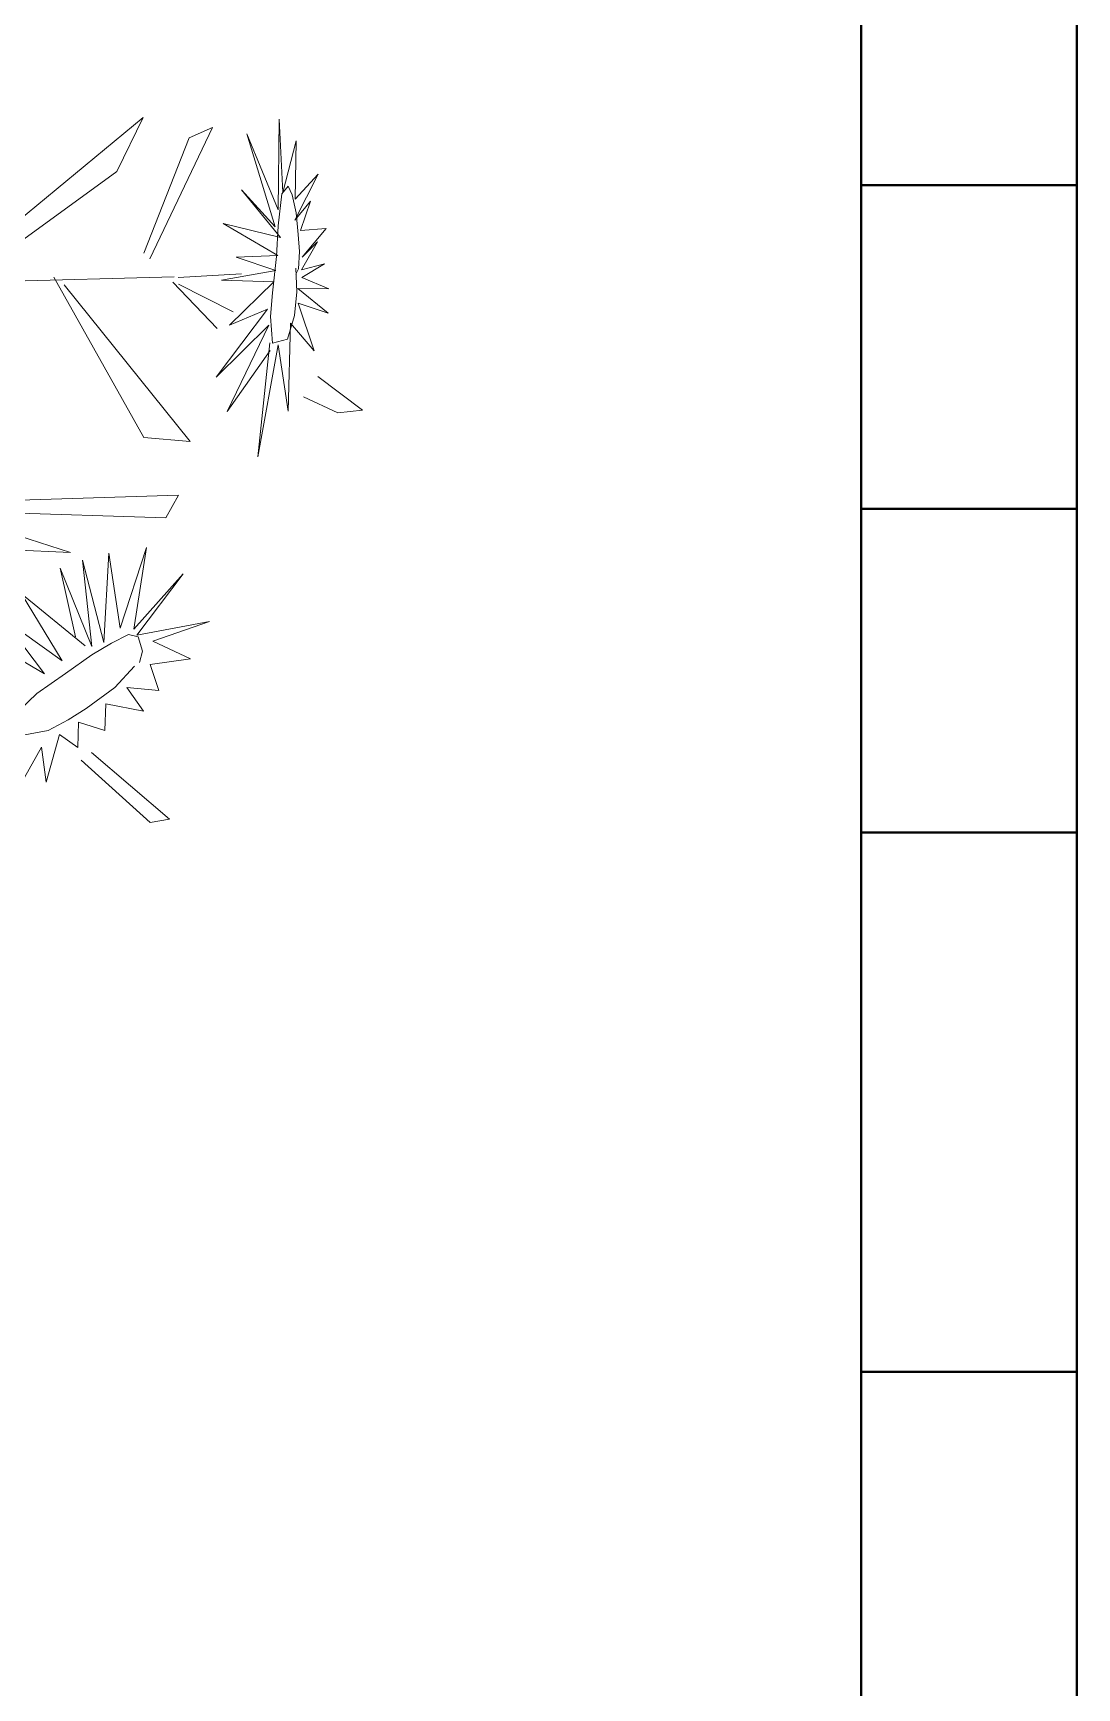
# Model space of a CAD drawing. Header units: inches. Extents: x -422522 to 22891, y -2973 to 414515.
# Drawn here: x 19953.61 to 19978.32, y 4425.3 to 4464.46 of the extents above; entities that cross this region are included whole.
import ezdxf

# ---------------------------------------------------------------- set-up
doc = ezdxf.new("R2010")
doc.units = ezdxf.units.IN
doc.header["$MEASUREMENT"] = 0
doc.layers.get('0').update_dxf_attribs({"lineweight": 40})
doc.layers.add('ARREDAMENTO', color=8, linetype='Continuous', lineweight=13)

msp = doc.modelspace()

# ---------------------------------------------------------------- linework, layer by layer
for p, q in [((19973.21722, 4417.46211), (19973.21722, 4557.85847)), ((19973.21722, 4453.20029), (19978.32267, 4453.20029))]:
    msp.add_line(p, q)
msp.add_lwpolyline([(19788.34874, 5106.85792), (19978.32267, 5106.68393), (19978.32267, 4396.68393), (19328.32267, 4396.68393)])
for points in [[(19973.21722, 4460.85847), (19973.21722, 4445.54211), (19978.32267, 4445.54211), (19978.32267, 4460.85847)], [(19973.21722, 4432.77847), (19973.21722, 4417.46211), (19978.32267, 4417.46211), (19978.32267, 4432.77847)]]:
    msp.add_lwpolyline(points, close=True)
at = {"layer": 'ARREDAMENTO', "linetype": 'Continuous'}
for p, q in [((19956.21585, 4462.45894), (19951.34012, 4458.43199)), ((19955.59042, 4461.18158), (19956.21585, 4462.45894)), ((19956.37306, 4459.11351), (19957.85955, 4462.22308)), ((19957.85955, 4462.22308), (19957.30896, 4461.9785)), ((19959.43421, 4462.41865), (19959.41288, 4460.27069)), ((19959.52021, 4460.68276), (19959.43421, 4462.41865)), ((19957.30896, 4461.9785), (19956.23055, 4459.24773)), ((19958.66973, 4462.07062), (19959.34406, 4459.86857)), ((19959.41288, 4460.27069), (19958.66973, 4462.07062)), ((19959.84122, 4461.90607), (19959.52021, 4460.68276)), ((19959.81519, 4460.52982), (19959.84122, 4461.90607)), ((19952.04873, 4458.60253), (19955.59042, 4461.18158)), ((19959.80882, 4460.03189), (19960.35593, 4461.11636)), ((19960.35593, 4461.11636), (19959.81519, 4460.52982)), ((19958.54543, 4460.74539), (19959.4701, 4459.62042)), ((19959.34406, 4459.86857), (19958.54543, 4460.74539)), ((19960.17733, 4460.48004), (19959.80882, 4460.03189)), ((19959.94065, 4459.78761), (19960.17733, 4460.48004)), ((19958.10704, 4459.95155), (19959.40491, 4459.19645)), ((19959.4701, 4459.62042), (19958.10704, 4459.95155)), ((19960.55261, 4459.83551), (19959.94065, 4459.78761)), ((19959.98278, 4459.15163), (19960.55261, 4459.83551)), ((19959.96542, 4458.85823), (19960.34459, 4459.51359)), ((19960.34459, 4459.51359), (19959.98278, 4459.15163)), ((19959.40491, 4459.19645), (19958.4164, 4459.15175)), ((19958.4164, 4459.15175), (19959.36114, 4458.84014)), ((19956.95172, 4458.68754), (19952.83611, 4458.57875)), ((19956.23437, 4454.88508), (19954.10377, 4458.67978)), ((19957.04539, 4458.67443), (19958.54515, 4458.76327)), ((19959.36114, 4458.84014), (19958.06732, 4458.60677)), ((19960.50884, 4458.99375), (19959.96542, 4458.85823)), ((19959.97279, 4458.67563), (19960.50884, 4458.99375)), ((19960.60853, 4458.40532), (19959.97279, 4458.67563)), ((19954.34445, 4458.49698), (19957.3265, 4454.78866)), ((19957.97106, 4457.4651), (19956.92008, 4458.56099)), ((19957.0549, 4458.51537), (19958.3443, 4457.86417)), ((19958.06732, 4458.60677), (19959.30798, 4458.57122)), ((19959.30798, 4458.57122), (19958.2593, 4457.54304)), ((19959.87719, 4458.41435), (19960.60853, 4458.40532)), ((19960.59581, 4457.82549), (19959.87719, 4458.41435)), ((19959.16089, 4457.92382), (19957.9487, 4456.31456)), ((19958.2593, 4457.54304), (19959.16089, 4457.92382)), ((19959.88785, 4458.0668), (19960.59581, 4457.82549)), ((19960.26348, 4456.94115), (19959.88785, 4458.0668)), ((19957.9487, 4456.31456), (19959.19096, 4457.54875)), ((19959.19096, 4457.54875), (19958.20859, 4455.50131)), ((19959.64623, 4455.50677), (19959.70562, 4457.59121)), ((19959.70562, 4457.59121), (19960.26348, 4456.94115)), ((19959.21243, 4457.13104), (19958.93267, 4454.42662)), ((19958.93267, 4454.42662), (19959.41306, 4457.0808)), ((19959.41306, 4457.0808), (19959.64623, 4455.50677)), ((19958.20859, 4455.50131), (19959.21946, 4456.94415)), ((19960.35173, 4456.33059), (19961.41133, 4455.53308)), ((19960.82363, 4455.46721), (19960.01605, 4455.85235)), ((19961.41133, 4455.53308), (19960.82363, 4455.46721)), ((19957.3265, 4454.78866), (19956.23437, 4454.88508)), ((19950.99414, 4453.32738), (19957.05375, 4453.52572)), ((19951.46106, 4453.15042), (19954.49405, 4452.16467)), ((19956.74976, 4452.98643), (19951.46106, 4453.15042)), ((19957.05375, 4453.52572), (19956.74976, 4452.98643)), ((19954.49405, 4452.16467), (19953.10106, 4452.23164)), ((19954.78169, 4451.98791), (19954.99984, 4449.94263)), ((19955.28709, 4450.03733), (19954.78169, 4451.98791)), ((19955.40267, 4452.1521), (19955.28709, 4450.03733)), ((19955.67368, 4450.37145), (19955.40267, 4452.1521)), ((19956.29558, 4452.2822), (19955.67368, 4450.37145)), ((19955.99506, 4450.35083), (19956.29558, 4452.2822)), ((19954.25537, 4451.79469), (19954.61392, 4450.17194)), ((19954.99984, 4449.94263), (19954.25537, 4451.79469)), ((19957.1624, 4451.66015), (19955.99506, 4450.35083)), ((19956.0649, 4450.21105), (19957.1624, 4451.66015)), ((19953.33644, 4451.18987), (19954.30061, 4449.60244)), ((19954.845, 4449.95895), (19953.33644, 4451.18987)), ((19952.87766, 4450.61867), (19953.87858, 4449.29713)), ((19954.30061, 4449.60244), (19952.87766, 4450.61867)), ((19957.79078, 4450.53228), (19956.0649, 4450.21105)), ((19956.44651, 4450.06446), (19957.79078, 4450.53228)), ((19953.87858, 4449.29713), (19952.24094, 4450.25202)), ((19955.4687, 4450.01893), (19955.00087, 4449.74749)), ((19955.87196, 4450.2217), (19955.4687, 4450.01893)), ((19956.09971, 4450.17366), (19955.87196, 4450.2217)), ((19956.20237, 4449.83204), (19956.09971, 4450.17366)), ((19957.34008, 4449.64841), (19956.44651, 4450.06446)), ((19955.00087, 4449.74749), (19954.37421, 4449.30207)), ((19956.13284, 4449.55999), (19956.20237, 4449.83204)), ((19956.38266, 4449.519), (19957.34008, 4449.64841)), ((19954.37421, 4449.30207), (19953.69673, 4448.82583)), ((19955.54333, 4448.96861), (19956.00776, 4449.47441)), ((19956.58737, 4448.89633), (19956.38266, 4449.519)), ((19954.86984, 4448.47476), (19955.54333, 4448.96861)), ((19955.82856, 4448.96818), (19956.58737, 4448.89633)), ((19956.22122, 4448.40893), (19955.82856, 4448.96818)), ((19953.69673, 4448.82583), (19953.08606, 4448.2404)), ((19954.44512, 4448.20438), (19954.86984, 4448.47476)), ((19955.30829, 4447.95103), (19955.33601, 4448.58599)), ((19955.33601, 4448.58599), (19956.22122, 4448.40893)), ((19953.96797, 4447.951), (19954.44512, 4448.20438)), ((19954.66885, 4447.54991), (19954.68323, 4448.15119)), ((19954.68323, 4448.15119), (19955.30829, 4447.95103)), ((19953.32923, 4447.8359), (19953.96797, 4447.951)), ((19953.92153, 4446.72805), (19954.23514, 4447.8566)), ((19954.23514, 4447.8566), (19954.66885, 4447.54991)), ((19953.00289, 4446.12752), (19953.81345, 4447.55558)), ((19953.81345, 4447.55558), (19953.92153, 4446.72805)), ((19954.99332, 4447.42937), (19956.83746, 4445.85566)), ((19956.37962, 4445.77391), (19954.74675, 4447.25497)), ((19956.83746, 4445.85566), (19956.37962, 4445.77391))]:
    msp.add_line(p, q, dxfattribs=at)
msp.add_lwpolyline([(19959.83334, 4458.75149), (19959.89187, 4458.88123), (19959.91792, 4459.28667), (19959.88445, 4459.68797), (19959.83826, 4460.20297), (19959.74762, 4460.63044), (19959.65064, 4460.83733), (19959.49617, 4460.64994), (19959.41058, 4459.89382), (19959.37617, 4459.17271), (19959.27722, 4458.31354), (19959.23344, 4457.74914), (19959.28127, 4457.11703), (19959.6334, 4457.21537), (19959.80062, 4457.77451), (19959.8551, 4458.33807), (19959.828, 4458.89058)], dxfattribs=at)

doc.saveas('drawing.dxf')
